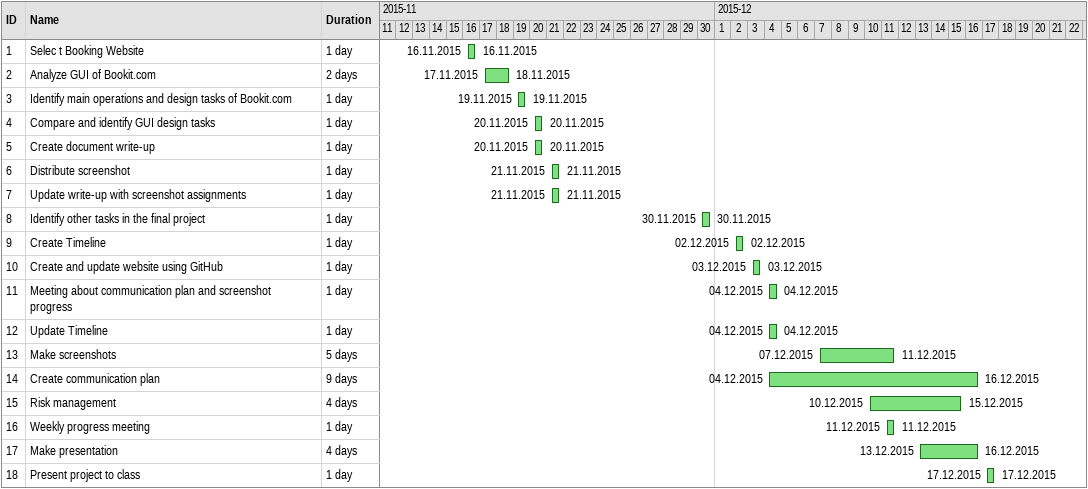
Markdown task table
| ID | Task | Duration | Start | Finish |
|---|---|---|---|---|
| 1 | Selec t Booking Website | 1d | 2015-11-16 | 2015-11-16 |
| 2 | Analyze GUI of Bookit.com | 2d | 2015-11-17 | 2015-11-18 |
| 3 | Identify main operations and design tasks of Bookit.com | 1d | 2015-11-19 | 2015-11-19 |
| 4 | Compare and identify GUI design tasks | 1d | 2015-11-20 | 2015-11-20 |
| 5 | Create document write-up | 1d | 2015-11-20 | 2015-11-20 |
| 6 | Distribute screenshot | 1d | 2015-11-21 | 2015-11-21 |
| 7 | Update write-up with screenshot assignments | 1d | 2015-11-21 | 2015-11-21 |
| 8 | Identify other tasks in the final project | 1d | 2015-11-30 | 2015-11-30 |
| 9 | Create Timeline | 1d | 2015-12-02 | 2015-12-02 |
| 10 | Create and update website using GitHub | 1d | 2015-12-03 | 2015-12-03 |
| 11 | Meeting about communication plan and screenshot progress | 1d | 2015-12-04 | 2015-12-04 |
| 12 | Update Timeline | 1d | 2015-12-04 | 2015-12-04 |
| 13 | Make screenshots | 5d | 2015-12-07 | 2015-12-11 |
| 14 | Create communication plan | 9d | 2015-12-04 | 2015-12-16 |
| 15 | Risk management | 4d | 2015-12-10 | 2015-12-15 |
| 16 | Weekly progress meeting | 1d | 2015-12-11 | 2015-12-11 |
| 17 | Make presentation | 4d | 2015-12-13 | 2015-12-16 |
| 18 | Present project to class | 1d | 2015-12-17 | 2015-12-17 |
